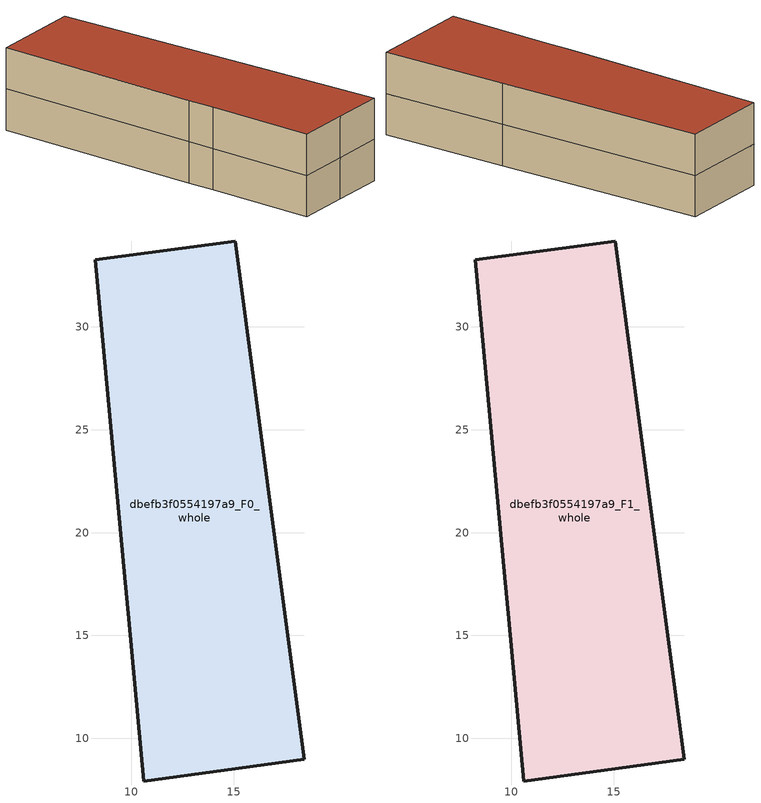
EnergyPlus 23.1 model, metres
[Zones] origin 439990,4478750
dbefb3f0554197a9_F0_whole
 floor ground (EU_floor_Construction): 15.07,34.18 17.15,18.46 18.42,8.97 14.52,8.45 10.62,7.93 9.88,15.82 9.69,17.82 8.26,33.28 z0
 wall outside (EU_wall_Construction): 18.42,8.97 17.15,18.46 15.07,34.18 8.26,33.28 9.69,17.82 9.88,15.82 10.62,7.93 14.52,8.45 18.42,8.97 z0:3
dbefb3f0554197a9_F1_whole
 floor to dbefb3f0554197a9_F0_whole (EU_floor_Construction): 15.07,34.18 17.15,18.46 18.42,8.97 14.52,8.45 10.62,7.93 9.88,15.82 9.69,17.82 8.26,33.28 z3
 wall outside (EU_wall_Construction): 18.42,8.97 17.15,18.46 15.07,34.18 8.26,33.28 9.69,17.82 9.88,15.82 10.62,7.93 14.52,8.45 18.42,8.97 z3:6
 roof outside (EU_roof_Construction): 18.42,8.97 17.15,18.46 15.07,34.18 8.26,33.28 9.69,17.82 9.88,15.82 10.62,7.93 14.52,8.45 z6
[Building]
EU S2 Campaign: North Axis=0; Terrain=City; Solar Distribution=FullExterior
[Site:Location]
Madrid: Latitude=40.5; Longitude=-3.5; Time Zone=1; Elevation=609
[SizingPeriod:WeatherFileDays]
AnnualSizingPeriod: Begin Month=1; Begin Day of Month=1; End Month=12; End Day of Month=31; Day of Week for Start Day=Monday; Use Weather File Daylight Saving Period=No; Use Weather File Rain and Snow Indicators=No
[MATERIAL]
EU_InternalMass_Material: Roughness=MediumRough; Thickness=0.1; Conductivity=1; Density=1800; Specific Heat=900; Thermal Absorptance=0.9; Solar Absorptance=0.7; Visible Absorptance=0.7
[MATERIAL:NOMASS] Roughness=MediumRough; Thermal Absorptance=0.9; Solar Absorptance=0.7; Visible Absorptance=0.7
Name | Thermal Resistance
EU_wall_NoMass | 0.419739
EU_roof_NoMass | 0.352165
EU_floor_NoMass | 0.608284
[CONSTRUCTION]
EU_wall_Construction: EU_wall_NoMass
EU_roof_Construction: EU_roof_NoMass
EU_floor_Construction: EU_floor_NoMass
EU_InternalMass_Construction: EU_InternalMass_Material
[ZONE] Type=1; Multiplier=1; Ceiling Height=autocalculate; Volume=562.269; Floor Area=autocalculate; Part of Total Floor Area=Yes
dbefb3f0554197a9_F0_whole; dbefb3f0554197a9_F1_whole
[INTERNALMASS] Construction=EU_InternalMass_Construction; Surface Area=187.423
Name | Zone or ZoneList
dbefb3f0554197a9_F0_whole_EU_InternalMass | dbefb3f0554197a9_F0_whole
dbefb3f0554197a9_F1_whole_EU_InternalMass | dbefb3f0554197a9_F1_whole
[OTHEREQUIPMENT] Fuel Type=Electricity; Design Level Calculation Method=Watts/Area; Power per Zone Floor Area=1; Fraction Latent=0; Fraction Radiant=0; Fraction Lost=0; Carbon Dioxide Generation Rate=0; EndUse Subcategory=EU_Step8_InternalGains
Name | Zone or ZoneList or Space or SpaceList | Schedule
EU_Step8_InternalGain_dbefb3f0554197a9_F0_whole_f000 | dbefb3f0554197a9_F0_whole | EU_Step8_GainSchedule_dbefb3f0554197a9_F0_whole_f000
EU_Step8_InternalGain_dbefb3f0554197a9_F1_whole_f000 | dbefb3f0554197a9_F1_whole | EU_Step8_GainSchedule_dbefb3f0554197a9_F1_whole_f000
[ZONEVENTILATION:DESIGNFLOWRATE] Schedule=EU_AlwaysOn; Design Flow Rate Calculation Method=AirChanges/Hour; Air Changes per Hour=0.703302; Ventilation Type=Natural; Fan Pressure Rise=0; Fan Total Efficiency=1; Constant Term Coefficient=1; Temperature Term Coefficient=0; Velocity Term Coefficient=0; Velocity Squared Term Coefficient=0; Minimum Indoor Temperature=-100; Maximum Indoor Temperature=100; Delta Temperature=-100; Minimum Outdoor Temperature=-100; Maximum Outdoor Temperature=100; Maximum Wind Speed=40
Name | Zone or ZoneList or Space or SpaceList
EU_ConstantAir_dbefb3f0554197a9_F0_whole | dbefb3f0554197a9_F0_whole
EU_ConstantAir_dbefb3f0554197a9_F1_whole | dbefb3f0554197a9_F1_whole
[HVACTEMPLATE:THERMOSTAT] Constant Heating Setpoint=20; Constant Cooling Setpoint=50
EU_HeatOnly_dbefb3f0554197a9_F0_whole; EU_HeatOnly_dbefb3f0554197a9_F1_whole
[HVACTEMPLATE:ZONE:IDEALLOADSAIRSYSTEM] System Availability Schedule=EU_AlwaysOn; Maximum Heating Supply Air Temperature=50; Minimum Cooling Supply Air Temperature=13; Maximum Heating Supply Air Humidity Ratio=0.0156; Minimum Cooling Supply Air Humidity Ratio=0.0077; Heating Limit=NoLimit; Cooling Limit=NoLimit; Heating Availability Schedule=EU_AlwaysOn; Cooling Availability Schedule=EU_CoolingOff; Dehumidification Control Type=ConstantSensibleHeatRatio; Cooling Sensible Heat Ratio=0.7; Dehumidification Setpoint=60; Humidification Control Type=None; Humidification Setpoint=30; Outdoor Air Method=None; Outdoor Air Flow Rate per Person=0.00944; Outdoor Air Flow Rate per Zone Floor Area=0; Outdoor Air Flow Rate per Zone=0; Demand Controlled Ventilation Type=None; Outdoor Air Economizer Type=NoEconomizer; Heat Recovery Type=None; Sensible Heat Recovery Effectiveness=0.7; Latent Heat Recovery Effectiveness=0.65
Name | Template Thermostat
dbefb3f0554197a9_F0_whole | EU_HeatOnly_dbefb3f0554197a9_F0_whole
dbefb3f0554197a9_F1_whole | EU_HeatOnly_dbefb3f0554197a9_F1_whole
[SIZING:ZONE] Zone Cooling Design Supply Air Temperature Input Method=SupplyAirTemperature; Zone Cooling Design Supply Air Temperature=13; Zone Heating Design Supply Air Temperature Input Method=SupplyAirTemperature; Zone Heating Design Supply Air Temperature=50; Zone Cooling Design Supply Air Humidity Ratio=0.008; Zone Heating Design Supply Air Humidity Ratio=0.008; Cooling Design Air Flow Method=DesignDay; Cooling Design Air Flow Rate=0; Cooling Minimum Air Flow per Zone Floor Area=0.000762; Cooling Minimum Air Flow=0; Cooling Minimum Air Flow Fraction=0.2; Heating Design Air Flow Method=DesignDay; Heating Design Air Flow Rate=0; Heating Maximum Air Flow per Zone Floor Area=0.002032; Heating Maximum Air Flow=0.141576; Heating Maximum Air Flow Fraction=0.3; Account for Dedicated Outdoor Air System=No; Dedicated Outdoor Air System Control Strategy=NeutralSupplyAir; Dedicated Outdoor Air Low Setpoint Temperature for Design=autosize; Dedicated Outdoor Air High Setpoint Temperature for Design=autosize; Zone Load Sizing Method=Sensible Load Only No Latent Load; Zone Latent Cooling Design Supply Air Humidity Ratio Input Method=HumidityRatioDifference; Zone Cooling Design Supply Air Humidity Ratio Difference=0.005; Zone Latent Heating Design Supply Air Humidity Ratio Input Method=HumidityRatioDifference; Zone Humidification Design Supply Air Humidity Ratio Difference=0.005
dbefb3f0554197a9_F0_whole; dbefb3f0554197a9_F1_whole
[SCHEDULE:CONSTANT]
Name | Hourly Value
EU_AlwaysOn | 1
EU_CoolingOff | 0
[SCHEDULE:FILE] Column Number=1; Rows to Skip at Top=0; Number of Hours of Data=8760; Column Separator=Comma; Interpolate to Timestep=No; Minutes per Item=60; Adjust Schedule for Daylight Savings=Yes
Name | File
EU_Step8_GainSchedule_dbefb3f0554197a9_F0_whole_f000 | C:\Users\o_iseri\Desktop\OpenUBEM\openubem\outputs\eu_evidence\EU-11\ES-MAD-BERRUGUETE\idfs\dbefb3f0554197a9\dbefb3f0554197a9_F0_whole_f000_gain.csv
EU_Step8_GainSchedule_dbefb3f0554197a9_F1_whole_f000 | C:\Users\o_iseri\Desktop\OpenUBEM\openubem\outputs\eu_evidence\EU-11\ES-MAD-BERRUGUETE\idfs\dbefb3f0554197a9\dbefb3f0554197a9_F1_whole_f000_gain.csv
